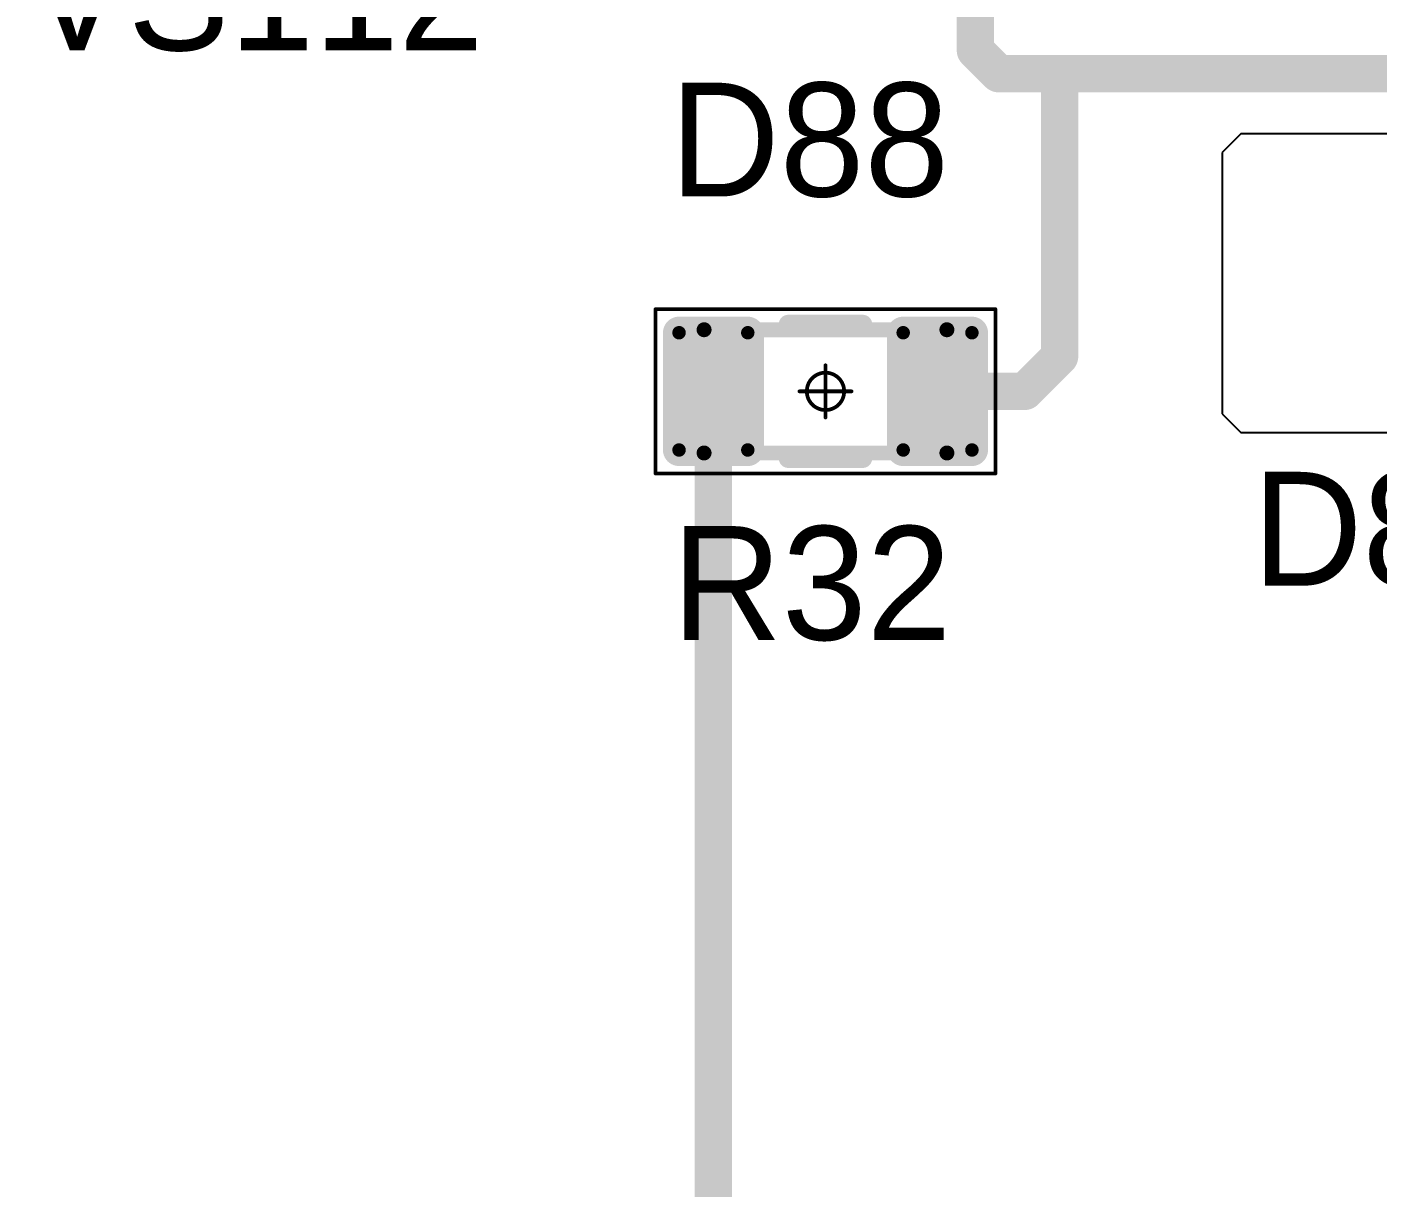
# Model space of a CAD drawing. Header units: millimetres. Extents: x 0 to 1769, y 431 to 1001.
# Drawn here: x 1612.64 to 1630.71, y 507.93 to 523.46 of the extents above; entities that cross this region are included whole.
import ezdxf

# ---------------------------------------------------------------- set-up
doc = ezdxf.new("R2010")
doc.units = ezdxf.units.MM
for name, color, linetype in [('Mechanical13', 56, 'Continuous'), ('Mechanical15', 56, 'Continuous'), ('TopLayer', 1, 'Continuous'), ('TopOverlay', 2, 'Continuous'), ('TopPaste', 8, 'Continuous'), ('TopSolder', 216, 'Continuous')]:
    doc.layers.add(name, color=color, linetype=linetype)

# ---------------------------------------------------------------- blocks, each defined once
blk = doc.blocks.new('RC1206S_157')
at = {"layer": 'Mechanical13', "const_width": 0.2}
for points in [[(-1.625, -0.825), (-1.625, 0.825)], [(-1.625, 0.825), (1.625, 0.825)], [(1.625, -0.825), (1.625, 0.825)], [(-1.625, -0.825), (1.625, -0.825)]]:
    blk.add_lwpolyline(points, dxfattribs=at)
at = {"layer": 'Mechanical13', "const_width": 0.1}
for points in [[(-1.675, 0.825, 1), (-1.575, 0.825, 1)], [(-1.675, 0.825, 1), (-1.575, 0.825, 1)], [(1.575, 0.825, 1), (1.675, 0.825, 1)], [(1.575, 0.825, 1), (1.675, 0.825, 1)], [(-1.675, -0.825, 1), (-1.575, -0.825, 1)], [(-1.675, -0.825, 1), (-1.575, -0.825, 1)], [(1.575, -0.825, 1), (1.675, -0.825, 1)], [(1.575, -0.825, 1), (1.675, -0.825, 1)]]:
    blk.add_lwpolyline(points, format="xyb", close=True, dxfattribs=at)
at = {"layer": 'Mechanical15', "const_width": 0.05}
for points in [[(-2.275, -1.1), (-2.275, 1.1)], [(-2.275, 1.1), (2.275, 1.1)], [(2.275, -1.1), (2.275, 1.1)], [(0, -0.35), (0, 0.35)], [(-0.35, 0), (0.35, 0)], [(-2.275, -1.1), (2.275, -1.1)]]:
    blk.add_lwpolyline(points, dxfattribs=at)
at = {"layer": 'Mechanical15'}
for points, const_width in [([(-2.287, 1.1, 1), (-2.262, 1.1, 1)], 0.025), ([(-2.287, 1.1, 1), (-2.262, 1.1, 1)], 0.025), ([(2.262, 1.1, 1), (2.287, 1.1, 1)], 0.025), ([(2.262, 1.1, 1), (2.287, 1.1, 1)], 0.025), ([(-0.012, 0.35, 1), (0.012, 0.35, 1)], 0.025), ([(0.25, 0, 1), (-0.25, 0, 1)], 0.05), ([(-0.362, 0, 1), (-0.337, 0, 1)], 0.025), ([(-0.262, 0, 1), (-0.238, 0, 1)], 0.025), ([(0.238, 0, 1), (0.262, 0, 1)], 0.025), ([(0.337, 0, 1), (0.362, 0, 1)], 0.025), ([(-0.012, -0.35, 1), (0.012, -0.35, 1)], 0.025), ([(-2.287, -1.1, 1), (-2.262, -1.1, 1)], 0.025), ([(-2.287, -1.1, 1), (-2.262, -1.1, 1)], 0.025), ([(2.262, -1.1, 1), (2.287, -1.1, 1)], 0.025), ([(2.262, -1.1, 1), (2.287, -1.1, 1)], 0.025)]:
    blk.add_lwpolyline(points, format="xyb", close=True, dxfattribs=dict(at, const_width=const_width))
at = {"layer": 'TopLayer', "const_width": 0.115}
for points in [[(-2.018, 0.785, 1), (-1.903, 0.785, 1)], [(-1.098, 0.785, 1), (-0.983, 0.785, 1)], [(0.983, 0.785, 1), (1.098, 0.785, 1)], [(1.903, 0.785, 1), (2.018, 0.785, 1)], [(-2.018, -0.785, 1), (-1.903, -0.785, 1)], [(-1.098, -0.785, 1), (-0.983, -0.785, 1)], [(0.983, -0.785, 1), (1.098, -0.785, 1)], [(1.903, -0.785, 1), (2.018, -0.785, 1)]]:
    blk.add_lwpolyline(points, format="xyb", close=True, dxfattribs=at)
at = {"layer": 'TopLayer'}
for points in [[(-2.075, -0.785), (-0.925, -0.785), (-2.075, 0.785), (-0.925, 0.785)], [(-1.96, -0.9), (-1.04, -0.9), (-1.96, 0.9), (-1.04, 0.9)], [(0.925, -0.785), (2.075, -0.785), (0.925, 0.785), (2.075, 0.785)], [(1.04, -0.9), (1.96, -0.9), (1.04, 0.9), (1.96, 0.9)]]:
    blk.add_solid(points, dxfattribs=at)
at = {"layer": 'TopOverlay', "const_width": 0.25}
for points in [[(-0.5, 0.9), (0.5, 0.9)], [(-0.5, -0.9), (0.5, -0.9)]]:
    blk.add_lwpolyline(points, dxfattribs=at)
at = {"layer": 'TopOverlay', "const_width": 0.125}
for points in [[(-0.562, 0.9, 1), (-0.437, 0.9, 1)], [(0.437, 0.9, 1), (0.562, 0.9, 1)], [(-0.562, -0.9, 1), (-0.437, -0.9, 1)], [(0.437, -0.9, 1), (0.562, -0.9, 1)]]:
    blk.add_lwpolyline(points, format="xyb", close=True, dxfattribs=at)
at = {"layer": 'TopPaste', "const_width": 0.09}
for points in [[(-2.005, 0.785, 1), (-1.915, 0.785, 1)], [(-1.085, 0.785, 1), (-0.995, 0.785, 1)], [(0.995, 0.785, 1), (1.085, 0.785, 1)], [(1.915, 0.785, 1), (2.005, 0.785, 1)], [(-2.005, -0.785, 1), (-1.915, -0.785, 1)], [(-1.085, -0.785, 1), (-0.995, -0.785, 1)], [(0.995, -0.785, 1), (1.085, -0.785, 1)], [(1.915, -0.785, 1), (2.005, -0.785, 1)]]:
    blk.add_lwpolyline(points, format="xyb", close=True, dxfattribs=at)
at = {"layer": 'TopPaste'}
for points in [[(-2.05, -0.785), (-0.95, -0.785), (-2.05, 0.785), (-0.95, 0.785)], [(-1.96, -0.875), (-1.04, -0.875), (-1.96, 0.875), (-1.04, 0.875)], [(0.95, -0.785), (2.05, -0.785), (0.95, 0.785), (2.05, 0.785)], [(1.04, -0.875), (1.96, -0.875), (1.04, 0.875), (1.96, 0.875)]]:
    blk.add_solid(points, dxfattribs=at)
at = {"layer": 'TopSolder', "const_width": 0.215}
for points in [[(-2.068, 0.785, 1), (-1.853, 0.785, 1)], [(-1.148, 0.785, 1), (-0.933, 0.785, 1)], [(0.933, 0.785, 1), (1.148, 0.785, 1)], [(1.853, 0.785, 1), (2.068, 0.785, 1)], [(-2.068, -0.785, 1), (-1.853, -0.785, 1)], [(-1.148, -0.785, 1), (-0.933, -0.785, 1)], [(0.933, -0.785, 1), (1.148, -0.785, 1)], [(1.853, -0.785, 1), (2.068, -0.785, 1)]]:
    blk.add_lwpolyline(points, format="xyb", close=True, dxfattribs=at)
at = {"layer": 'TopSolder'}
for points in [[(-1.96, -1), (-1.04, -1), (-1.96, 1), (-1.04, 1)], [(1.04, -1), (1.96, -1), (1.04, 1), (1.96, 1)], [(-2.175, -0.785), (-0.825, -0.785), (-2.175, 0.785), (-0.825, 0.785)], [(0.825, -0.785), (2.175, -0.785), (0.825, 0.785), (2.175, 0.785)]]:
    blk.add_solid(points, dxfattribs=at)
blk = doc.blocks.new('T66G_238')
at = {"layer": 'Mechanical13'}
for p, q in [((2.936, 0.071), (2.936, -1)), ((2.4, -0.464), (3.471, -0.464))]:
    blk.add_line(p, q, dxfattribs=at)
at = {"layer": 'Mechanical13', "const_width": 0.2}
for points in [[(-1.7, -1.5), (-1.7, 1.5)], [(-1.7, 1.5), (1.7, 1.5)], [(1.7, -1.5), (1.7, 1.5)], [(-1.7, -1.5), (1.7, -1.5)]]:
    blk.add_lwpolyline(points, dxfattribs=at)
at = {"layer": 'Mechanical13'}
for points, const_width in [([(-1.75, 1.5, 1), (-1.65, 1.5, 1)], 0.1), ([(-1.75, 1.5, 1), (-1.65, 1.5, 1)], 0.1), ([(1.65, 1.5, 1), (1.75, 1.5, 1)], 0.1), ([(1.65, 1.5, 1), (1.75, 1.5, 1)], 0.1), ([(1.3, 0, 1), (-1.3, 0, 1)], 0.2), ([(-1.35, 0, 1), (-1.25, 0, 1)], 0.1), ([(1.25, 0, 1), (1.35, 0, 1)], 0.1), ([(-1.75, -1.5, 1), (-1.65, -1.5, 1)], 0.1), ([(-1.75, -1.5, 1), (-1.65, -1.5, 1)], 0.1), ([(1.65, -1.5, 1), (1.75, -1.5, 1)], 0.1), ([(1.65, -1.5, 1), (1.75, -1.5, 1)], 0.1)]:
    blk.add_lwpolyline(points, format="xyb", close=True, dxfattribs=dict(at, const_width=const_width))
at = {"layer": 'Mechanical15', "const_width": 0.05}
for points in [[(-2.45, 1.8), (2.45, 1.8)], [(-2.45, -1.8), (-2.45, 1.8)], [(2.45, -1.8), (2.45, 1.8)], [(0, -0.35), (0, 0.35)], [(-0.35, 0), (0.35, 0)], [(-2.45, -1.8), (2.45, -1.8)]]:
    blk.add_lwpolyline(points, dxfattribs=at)
at = {"layer": 'Mechanical15'}
for points, const_width in [([(-2.462, 1.8, 1), (-2.438, 1.8, 1)], 0.025), ([(-2.462, 1.8, 1), (-2.438, 1.8, 1)], 0.025), ([(2.438, 1.8, 1), (2.462, 1.8, 1)], 0.025), ([(2.438, 1.8, 1), (2.462, 1.8, 1)], 0.025), ([(-0.012, 0.35, 1), (0.012, 0.35, 1)], 0.025), ([(0.25, 0, 1), (-0.25, 0, 1)], 0.05), ([(-0.362, 0, 1), (-0.337, 0, 1)], 0.025), ([(-0.262, 0, 1), (-0.238, 0, 1)], 0.025), ([(0.238, 0, 1), (0.262, 0, 1)], 0.025), ([(0.337, 0, 1), (0.362, 0, 1)], 0.025), ([(-0.012, -0.35, 1), (0.012, -0.35, 1)], 0.025), ([(-2.462, -1.8, 1), (-2.438, -1.8, 1)], 0.025), ([(-2.462, -1.8, 1), (-2.438, -1.8, 1)], 0.025), ([(2.438, -1.8, 1), (2.462, -1.8, 1)], 0.025), ([(2.438, -1.8, 1), (2.462, -1.8, 1)], 0.025)]:
    blk.add_lwpolyline(points, format="xyb", close=True, dxfattribs=dict(at, const_width=const_width))
at = {"layer": 'TopLayer'}
for p, q in [((-5.55, 2), (-5.8, 1.75)), ((-1, 2), (-5.55, 2)), ((-0.75, 1.75), (-1, 2)), ((1, 2), (0.75, 1.75)), ((5.55, 2), (1, 2)), ((5.8, 1.75), (5.55, 2)), ((-5.8, 1.75), (-5.8, -1.75)), ((-0.75, -1.75), (-0.75, 1.75)), ((0.75, 1.75), (0.75, -1.75)), ((5.8, -1.75), (5.8, 1.75)), ((-5.8, -1.75), (-5.55, -2)), ((-1, -2), (-0.75, -1.75)), ((0.75, -1.75), (1, -2)), ((5.55, -2), (5.8, -1.75)), ((-5.55, -2), (-1, -2)), ((1, -2), (5.55, -2))]:
    blk.add_line(p, q, dxfattribs=at)
at = {"layer": 'TopLayer', "const_width": 0.15}
for points in [[(-2.175, 1.15, 1), (-2.025, 1.15, 1)], [(-0.975, 1.15, 1), (-0.825, 1.15, 1)], [(0.825, 1.15, 1), (0.975, 1.15, 1)], [(2.025, 1.15, 1), (2.175, 1.15, 1)], [(-2.175, -1.15, 1), (-2.025, -1.15, 1)], [(-0.975, -1.15, 1), (-0.825, -1.15, 1)], [(0.825, -1.15, 1), (0.975, -1.15, 1)], [(2.025, -1.15, 1), (2.175, -1.15, 1)]]:
    blk.add_lwpolyline(points, format="xyb", close=True, dxfattribs=at)
at = {"layer": 'TopLayer'}
for points in [[(-0.9, 1.3), (-2.1, 1.3), (-0.9, -1.3), (-2.1, -1.3)], [(2.1, 1.3), (0.9, 1.3), (2.1, -1.3), (0.9, -1.3)], [(-0.75, 1.15), (-2.25, 1.15), (-0.75, -1.15), (-2.25, -1.15)], [(2.25, 1.15), (0.75, 1.15), (2.25, -1.15), (0.75, -1.15)]]:
    blk.add_solid(points, dxfattribs=at)
at = {"layer": 'TopOverlay', "const_width": 0.25}
for points in [[(-1.5, 1.525), (1.5, 1.525)], [(-1.5, -1.525), (1.5, -1.525)]]:
    blk.add_lwpolyline(points, dxfattribs=at)
at = {"layer": 'TopOverlay', "const_width": 0.125}
for points in [[(-1.562, 1.525, 1), (-1.438, 1.525, 1)], [(1.438, 1.525, 1), (1.562, 1.525, 1)], [(-1.562, -1.525, 1), (-1.438, -1.525, 1)], [(1.438, -1.525, 1), (1.562, -1.525, 1)]]:
    blk.add_lwpolyline(points, format="xyb", close=True, dxfattribs=at)
at = {"layer": 'TopPaste', "const_width": 0.125}
for points in [[(-2.163, 1.15, 1), (-2.038, 1.15, 1)], [(-0.963, 1.15, 1), (-0.838, 1.15, 1)], [(0.838, 1.15, 1), (0.963, 1.15, 1)], [(2.038, 1.15, 1), (2.163, 1.15, 1)], [(-2.163, -1.15, 1), (-2.038, -1.15, 1)], [(-0.963, -1.15, 1), (-0.838, -1.15, 1)], [(0.838, -1.15, 1), (0.963, -1.15, 1)], [(2.038, -1.15, 1), (2.163, -1.15, 1)]]:
    blk.add_lwpolyline(points, format="xyb", close=True, dxfattribs=at)
at = {"layer": 'TopPaste'}
for points in [[(-0.9, 1.275), (-2.1, 1.275), (-0.9, -1.275), (-2.1, -1.275)], [(2.1, 1.275), (0.9, 1.275), (2.1, -1.275), (0.9, -1.275)], [(-0.775, 1.15), (-2.225, 1.15), (-0.775, -1.15), (-2.225, -1.15)], [(2.225, 1.15), (0.775, 1.15), (2.225, -1.15), (0.775, -1.15)]]:
    blk.add_solid(points, dxfattribs=at)
at = {"layer": 'TopSolder'}
for p, q in [((-2.25, 1.3), (-2.25, -1.3)), ((-0.65, 1.3), (-2.25, 1.3)), ((-0.65, -1.3), (-0.65, 1.3)), ((0.65, 1.3), (0.65, -1.3)), ((2.25, 1.3), (0.65, 1.3)), ((2.25, -1.3), (2.25, 1.3)), ((-2.25, -1.3), (-0.65, -1.3)), ((0.65, -1.3), (2.25, -1.3))]:
    blk.add_line(p, q, dxfattribs=at)
at = {"layer": 'TopOverlay'}
blk.add_text('+', height=2.5, dxfattribs=at).set_placement((2.5, -0.8))

msp = doc.modelspace()

# ---------------------------------------------------------------- linework, layer by layer
at = {"layer": 'TopLayer', "const_width": 0.5}
for points in [[(1625.338, 523.143), (1625.338, 523.831)], [(1625.338, 523.143), (1625.649, 522.832)], [(1625.649, 522.832), (1626.439, 522.832)], [(1626.439, 522.832), (1632.44, 522.832)], [(1626.439, 522.832), (1626.464, 522.808)], [(1626.464, 519.045), (1626.464, 522.808)], [(1625.998, 518.579), (1626.464, 519.045)], [(1621.831, 503.102), (1621.831, 518.579)], [(1624.831, 518.579), (1625.998, 518.579)]]:
    msp.add_lwpolyline(points, dxfattribs=at)
at = {"layer": 'TopLayer', "const_width": 0.25}
for points in [[(1625.213, 523.143, 1), (1625.463, 523.143, 1)], [(1625.213, 523.143, 1), (1625.463, 523.143, 1)], [(1625.524, 522.832, 1), (1625.774, 522.832, 1)], [(1625.524, 522.832, 1), (1625.774, 522.832, 1)], [(1626.314, 522.832, 1), (1626.564, 522.832, 1)], [(1626.314, 522.832, 1), (1626.564, 522.832, 1)], [(1626.314, 522.832, 1), (1626.564, 522.832, 1)], [(1626.339, 522.808, 1), (1626.589, 522.808, 1)], [(1626.339, 522.808, 1), (1626.589, 522.808, 1)], [(1626.339, 519.045, 1), (1626.589, 519.045, 1)], [(1626.339, 519.045, 1), (1626.589, 519.045, 1)], [(1621.706, 518.579, 1), (1621.956, 518.579, 1)], [(1624.706, 518.579, 1), (1624.956, 518.579, 1)], [(1625.873, 518.579, 1), (1626.123, 518.579, 1)], [(1625.873, 518.579, 1), (1626.123, 518.579, 1)]]:
    msp.add_lwpolyline(points, format="xyb", close=True, dxfattribs=at)

# ---------------------------------------------------------------- block references
at = {"rotation": 360}
for name, p in [('T66G_238', (1634.44, 520.028)), ('RC1206S_157', (1623.331, 518.579))]:
    msp.add_blockref(name, p, dxfattribs=at)

# ---------------------------------------------------------------- texts
at = {"layer": 'TopOverlay'}
for s, p in [('VS112', (1612.635, 523.145)), ('D88', (1621.247, 521.188)), ('D89', (1629.047, 515.978)), ('R32', (1621.276, 515.251))]:
    msp.add_text(s, height=1.524, dxfattribs=at).set_placement(p)

doc.saveas('drawing.dxf')
